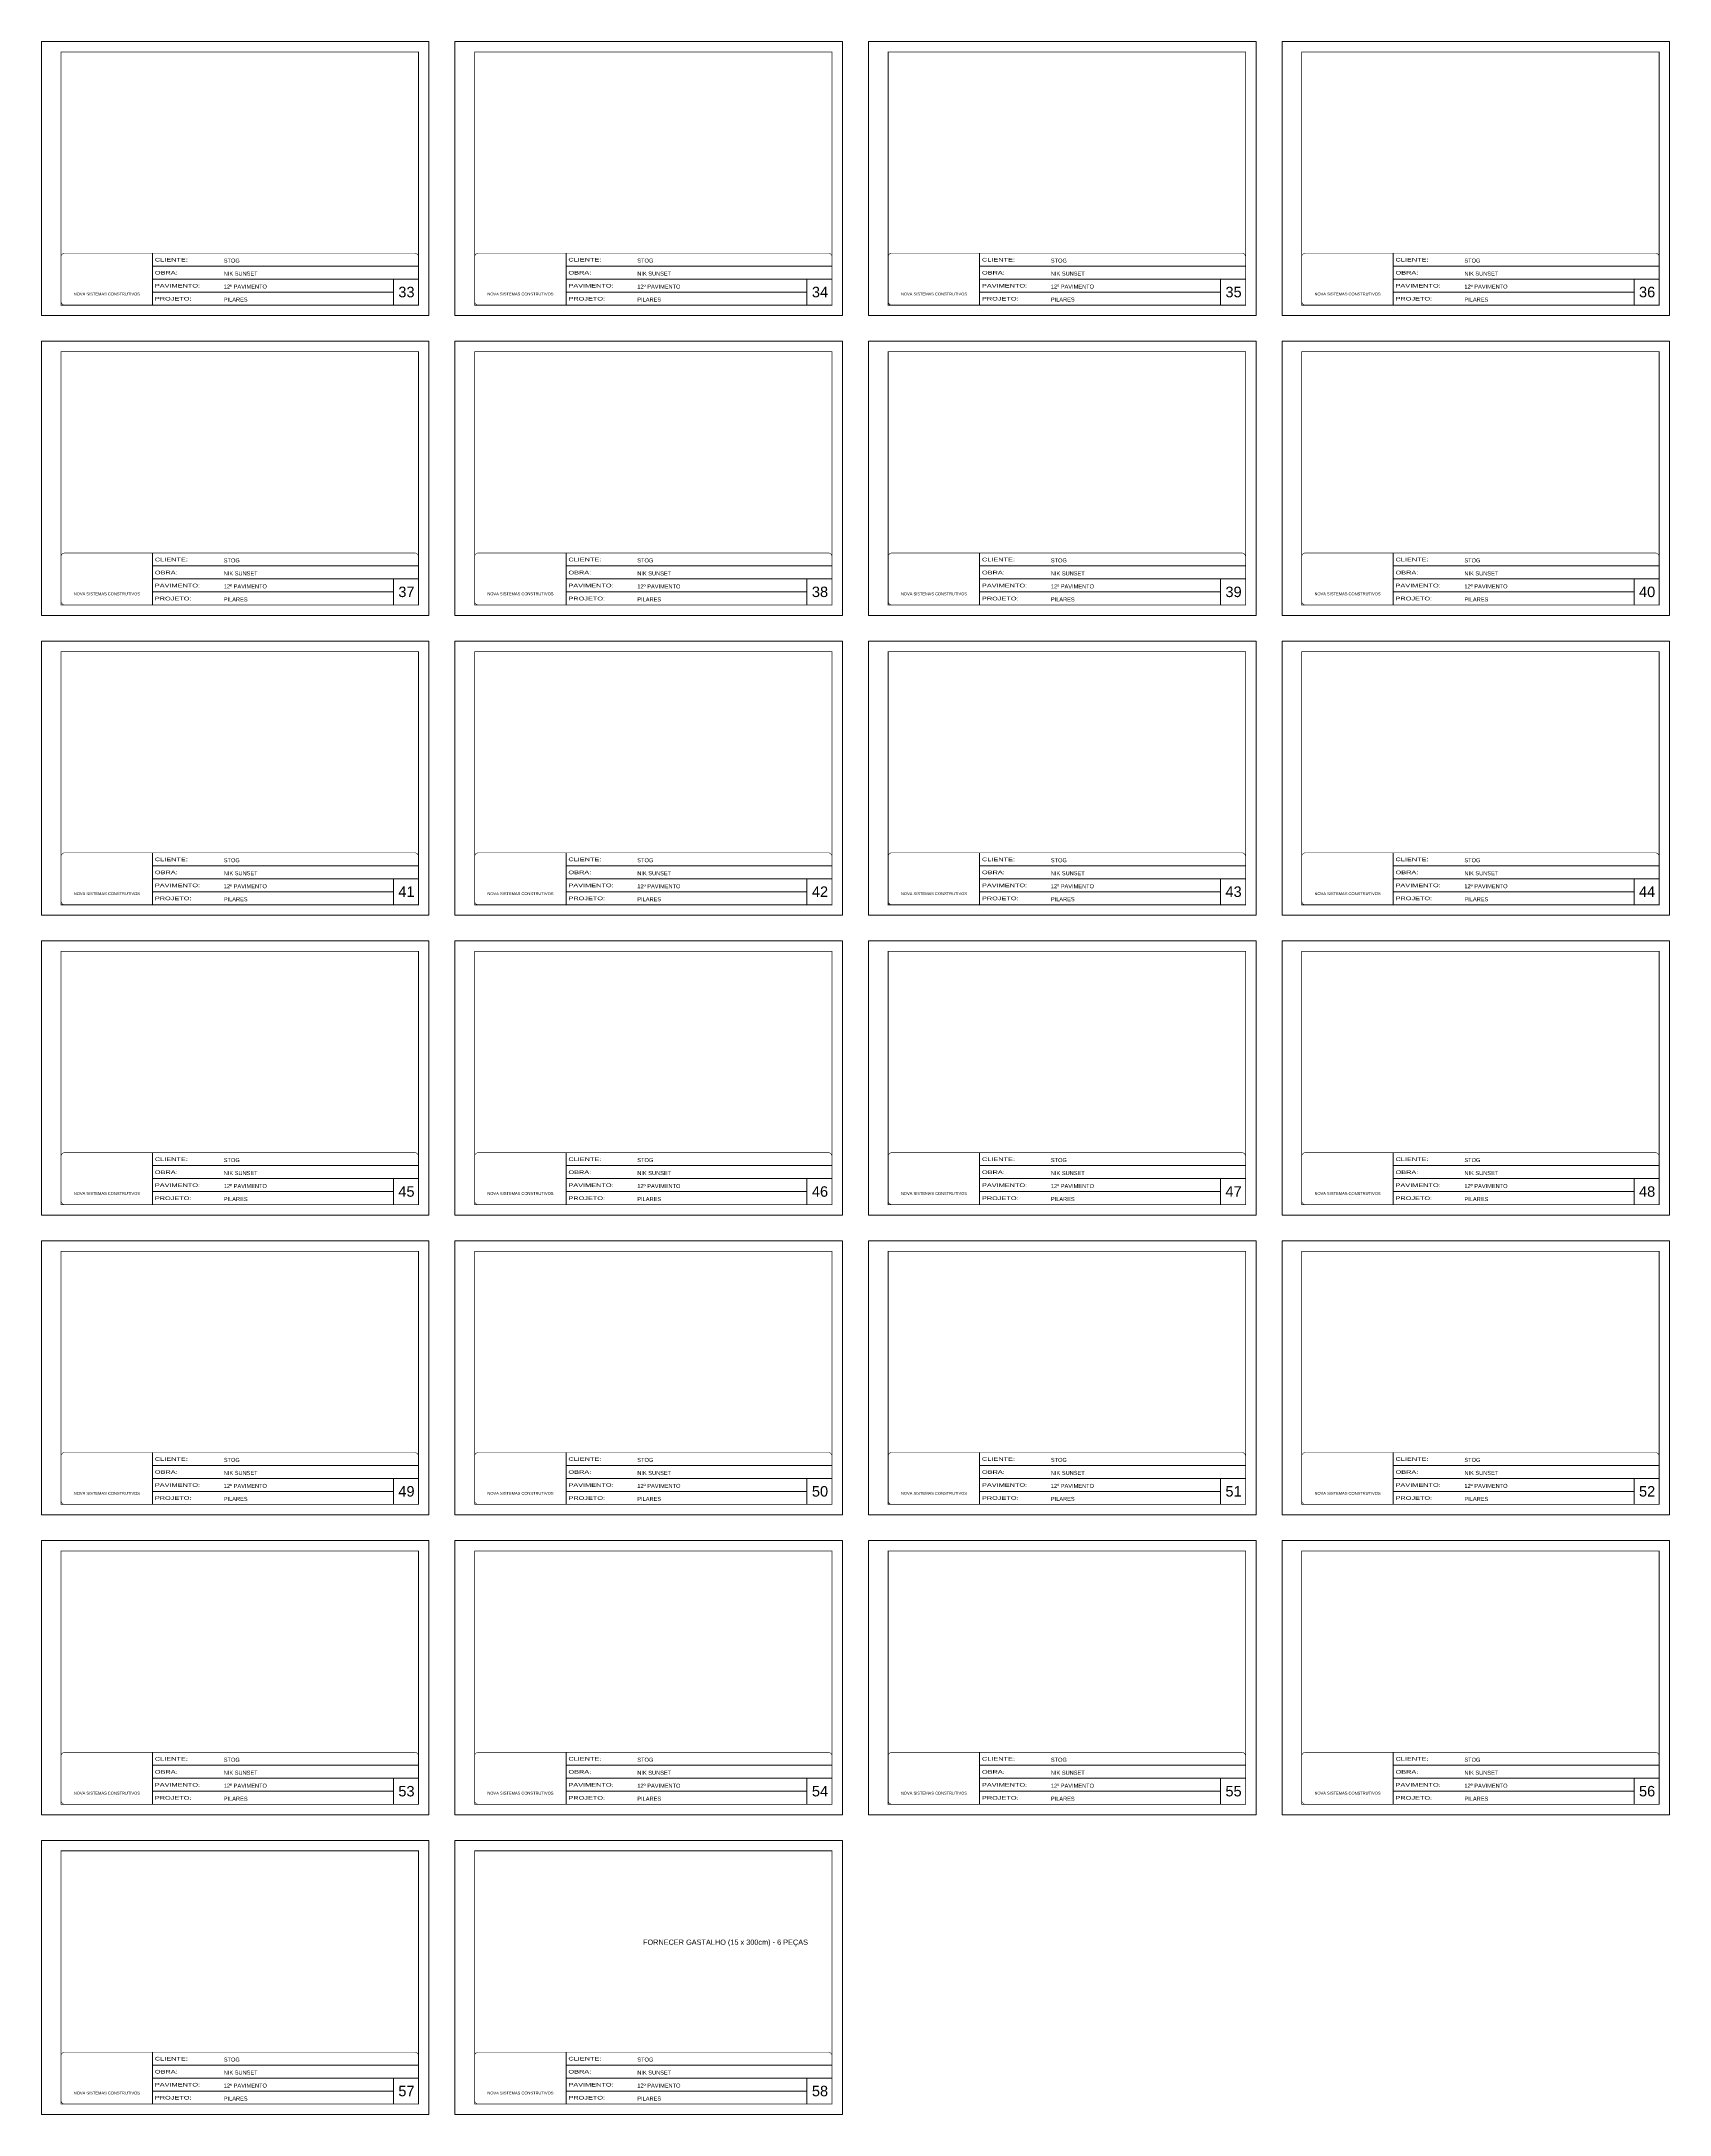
# Model space of a CAD drawing. Extents: x 808 to 7089, y -98 to 17032.
# Drawn here: x 808 to 7048, y -98 to 7844 of the extents above; entities that cross this region are included whole.
import ezdxf

# ---------------------------------------------------------------- set-up
doc = ezdxf.new("R2010")
doc.units = 0
doc.linetypes.add('CONTINUO', pattern=[0])
doc.linetypes.add('DASHED', pattern=[0.75, 0.5, -0.25])
for name, color, linetype, lineweight in [('CARIMBO', 255, 'Continuous', 9), ('Folhas', 255, 'Continuous', 9), ('SARRAFO DE PRESSAO', 251, 'DASHED', 9)]:
    doc.layers.add(name, color=color, linetype=linetype, lineweight=lineweight)
doc.styles.add('ARIAL', font='arial.ttf')
doc.styles.add('Tecnologia', font='')
doc.styles.get('Tecnologia').set_extended_font_data('Forgotten Futurist')

# ---------------------------------------------------------------- blocks, each defined once
blk = doc.blocks.new('9999999999')
at = {"color": 30, "linetype": 'CONTINUO'}
for p, q in [((98564.6, 34230.2), (98564.6, 34429.4)), ((98564.6, 34379.6), (99584, 34379.6)), ((98564.6, 34329.8), (99488, 34329.8)), ((99584, 34329.8), (99488, 34329.8)), ((99488, 34329.8), (99488, 34230.2)), ((98564.6, 34280), (99488, 34280))]:
    blk.add_line(p, q, dxfattribs=at)
at = {"color": 30, "linetype": 'CONTINUO', "const_width": 2}
blk.add_lwpolyline([(99584, 34230.2), (99584, 34414.4, 0.414214), (99569, 34429.4), (98229, 34429.4, 0.414214), (98214, 34414.4), (98214, 34245.2, 0.414214), (98229, 34230.2), (99584, 34230.2)], format="xyb", dxfattribs=at)
at = {"layer": 'Folhas'}
blk.add_lwpolyline([(98139, 34190.2), (99624, 34190.2), (99624, 35240.2), (98139, 35240.2)], close=True, dxfattribs=at)
at = {"layer": 'Folhas', "color": 30, "const_width": 3}
blk.add_lwpolyline([(98214, 34230.2), (99584, 34230.2), (99584, 35200.2), (98214, 35200.2)], close=True, dxfattribs=at)
at = {"color": 7, "linetype": 'Continuous', "ltscale": 5, "style": 'ARIAL'}
for s, height, p in [('STOG', 15.48, (98837.7, 34393.1)), ('12º PAVIMENTO', 15.483, (98837.7, 34293.5)), ('NIK SUNSET', 15.48, (98837.7, 34343.3)), ('NOVA SISTEMAS CONSTRUTIVOS', 11.059, (98263.2, 34267.2)), ('PILARES', 15.48, (98837.7, 34243.7))]:
    blk.add_text(s, height=height, dxfattribs=at).set_placement(p)
at = {"layer": 'Folhas', "color": 7, "style": 'Tecnologia', "width": 1.5}
for s, p in [('CLIENTE:', (98573.7, 34397.2)), ('OBRA:', (98573.7, 34347.3)), ('PAVIMENTO:', (98573.7, 34297.5)), ('PROJETO:', (98573.7, 34247.7))]:
    blk.add_text(s, height=14, dxfattribs=at).set_placement(p)

msp = doc.modelspace()

# ---------------------------------------------------------------- block references
at = {"layer": 'SARRAFO DE PRESSAO', "color": 6, "linetype": 'ByBlock'}
for p in [(-97330.81, -27396.33), (-95745.81, -27396.33), (-94160.81, -27396.33), (-92575.81, -27396.33), (-97330.81, -28544.9), (-95745.81, -28544.9), (-94160.81, -28544.9), (-92575.81, -28544.9), (-97330.81, -29693.48), (-95745.81, -29693.48), (-94160.81, -29693.48), (-92575.81, -29693.48), (-97330.81, -30842.05), (-95745.81, -30842.05), (-94160.81, -30842.05), (-92575.81, -30842.05), (-97330.81, -31990.63), (-95745.81, -31990.63), (-94160.81, -31990.63), (-92575.81, -31990.63), (-97330.81, -33139.2), (-95745.81, -33139.2), (-94160.81, -33139.2), (-92575.81, -33139.2), (-97330.81, -34287.78), (-95745.81, -34287.78)]:
    msp.add_blockref('9999999999', p, dxfattribs=at)

# ---------------------------------------------------------------- texts
at = {"layer": 'CARIMBO', "style": 'ARIAL'}
for s, p in [('33', (2176.03, 6864.02)), ('34', (3761.03, 6864.02)), ('35', (5346.03, 6864.02)), ('36', (6931.03, 6864.02)), ('37', (2176.03, 5715.45)), ('38', (3761.03, 5715.45)), ('39', (5346.03, 5715.45)), ('40', (6931.03, 5715.45)), ('41', (2176.03, 4566.87)), ('42', (3761.03, 4566.87)), ('43', (5346.03, 4566.87)), ('44', (6931.03, 4566.87)), ('45', (2176.03, 3418.3)), ('46', (3761.03, 3418.3)), ('47', (5346.03, 3418.3)), ('48', (6931.03, 3418.3)), ('49', (2176.03, 2269.72)), ('50', (3761.03, 2269.72)), ('51', (5346.03, 2269.72)), ('52', (6931.03, 2269.72)), ('53', (2176.03, 1121.15)), ('54', (3761.03, 1121.15)), ('55', (5346.03, 1121.15)), ('56', (6931.03, 1121.15)), ('57', (2176.03, -27.43)), ('58', (3761.03, -27.43))]:
    msp.add_text(s, height=40, dxfattribs=at).set_placement(p)
at = {"layer": 'CARIMBO', "color": 1, "style": 'ARIAL'}
msp.add_text('FORNECER GASTALHO (15 x 300cm) - 6 PEÇAS', height=20.0648, dxfattribs=at).set_placement((3113.75, 552.59))

doc.saveas('drawing.dxf')
